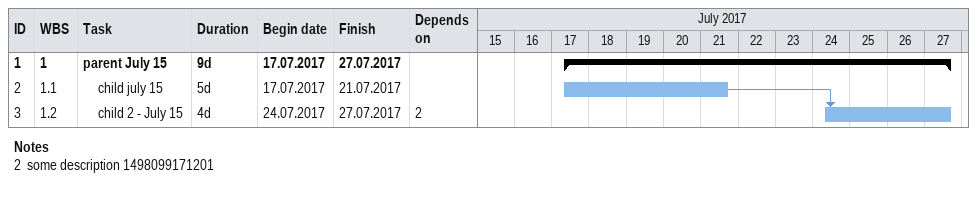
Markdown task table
| ID | WBS | Task | Duration | Start | Finish | Predecessors |
|---|---|---|---|---|---|---|
| 1 | 1 | **parent July 15** | 9d | 2017-07-17 | 2017-07-27 |  |
| 2 | 1.1 | child july 15 | 5d | 2017-07-17 | 2017-07-21 |  |
| 3 | 1.2 | child 2 - July 15 | 4d | 2017-07-24 | 2017-07-27 | 2 |

Notes
- 2: some description 1498099171201
